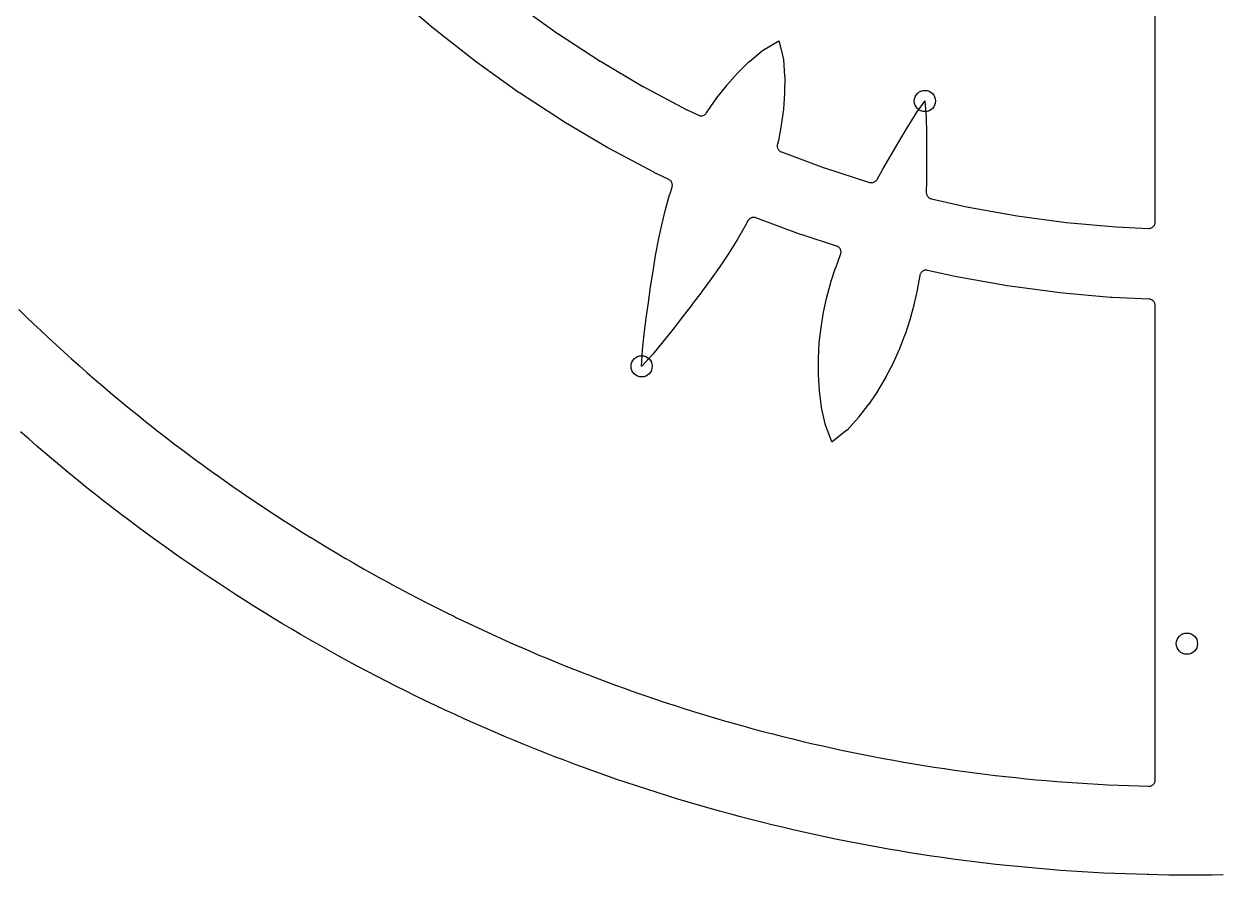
# Model space of a CAD drawing. Header units: millimetres. Extents: x -68 to 68, y -68 to 68.
# Drawn here: x -45.18 to 0.99, y -68.4 to -35.45 of the extents above; entities that cross this region are included whole.
import ezdxf

# ---------------------------------------------------------------- set-up
doc = ezdxf.new("R2010")
doc.units = ezdxf.units.MM
for name, color, linetype in [('CUT_INNER', 6, 'Continuous'), ('CUT_OUTER', 1, 'Continuous'), ('ENGRAVE', 7, 'Continuous')]:
    doc.layers.add(name, color=color, linetype=linetype)

msp = doc.modelspace()

# ---------------------------------------------------------------- linework, layer by layer
at = {"layer": 'CUT_INNER'}
for points in [[(-26.0355, -34.7302), (-24.4785, -35.8446), (-24.4693, -35.8509), (-22.8644, -36.8952), (-22.8549, -36.901), (-21.2053, -37.8731), (-21.1956, -37.8785), (-19.5044, -38.7764), (-19.4945, -38.7814), (-19.0609, -38.9875), (-19.0385, -38.9969), (-19.0152, -39.004), (-18.9914, -39.0088), (-18.9672, -39.0113), (-18.9429, -39.0115), (-18.9186, -39.0093), (-18.8947, -39.0047), (-18.8714, -38.9978), (-18.8488, -38.9887), (-18.8273, -38.9774), (-18.8069, -38.9641), (-18.7879, -38.9489), (-18.7705, -38.9319), (-18.7548, -38.9133), (-18.741, -38.8933), (-18.6935, -38.8165), (-18.6896, -38.8106), (-18.3451, -38.318), (-18.3408, -38.3122), (-17.9634, -37.8336), (-17.9586, -37.8279), (-17.546, -37.3644), (-17.5404, -37.3586), (-17.0887, -36.9125), (-17.0816, -36.906), (-16.5799, -36.4819), (-16.5758, -36.4787), (-16.5714, -36.4759), (-15.9443, -36.1048), (-15.9392, -36.1021), (-15.9376, -36.1077), (-15.7659, -36.8158), (-15.7649, -36.8209), (-15.7643, -36.8261), (-15.7182, -37.4814), (-15.7178, -37.4911), (-15.7223, -38.1259), (-15.7226, -38.1339), (-15.7668, -38.7529), (-15.7676, -38.7603), (-15.8472, -39.3646), (-15.8483, -39.3717), (-15.9609, -39.9622), (-15.9624, -39.9691), (-15.9983, -40.1128), (-16.003, -40.1367), (-16.0054, -40.1609), (-16.0054, -40.1852), (-16.0031, -40.2094), (-15.9984, -40.2333), (-15.9914, -40.2566), (-15.9822, -40.2791), (-15.9709, -40.3006), (-15.9575, -40.321), (-15.9422, -40.3399), (-15.9251, -40.3572), (-15.9064, -40.3728), (-15.8863, -40.3865), (-15.865, -40.3982), (-15.8426, -40.4077), (-14.1852, -41.0221), (-14.1747, -41.0257), (-12.4327, -41.5849), (-12.4091, -41.5912), (-12.385, -41.5952), (-12.3607, -41.5969), (-12.3363, -41.5961), (-12.3121, -41.593), (-12.2883, -41.5875), (-12.2652, -41.5797), (-12.2429, -41.5697), (-12.2217, -41.5576), (-12.2018, -41.5435), (-12.1834, -41.5275), (-12.1666, -41.5097), (-12.1516, -41.4905), (-12.1386, -41.4698), (-11.9151, -41.074), (-11.9144, -41.0728), (-11.6066, -40.5419), (-11.2928, -40.0108), (-10.9747, -39.4809), (-10.974, -39.4798), (-10.6517, -38.9555), (-10.6476, -38.9493), (-10.2904, -38.4396), (-10.2873, -38.4355), (-10.2865, -38.4411), (-10.2376, -39.0611), (-10.2372, -39.0686), (-10.2257, -39.6838), (-10.2257, -39.6852), (-10.2206, -40.3015), (-10.2199, -40.918), (-10.2242, -41.5337), (-10.2243, -41.5351), (-10.2323, -41.9726), (-10.2316, -41.997), (-10.2285, -42.0212), (-10.223, -42.045), (-10.2152, -42.0681), (-10.2053, -42.0904), (-10.1932, -42.1116), (-10.179, -42.1315), (-10.1631, -42.15), (-10.1453, -42.1668), (-10.1261, -42.1817), (-10.1055, -42.1948), (-10.0837, -42.2058), (-10.0609, -42.2145), (-10.0374, -42.2211), (-8.615, -42.5419), (-8.6042, -42.5441), (-6.7195, -42.8822), (-6.7085, -42.8839), (-4.8107, -43.138), (-4.7997, -43.1393), (-2.8924, -43.309), (-2.8814, -43.3097), (-1.6291, -43.3653), (-1.6039, -43.3652), (-1.5788, -43.3625), (-1.5541, -43.3573), (-1.5301, -43.3496), (-1.5069, -43.3395), (-1.4849, -43.3272), (-1.4643, -43.3127), (-1.4452, -43.2962), (-1.4279, -43.2779), (-1.4125, -43.2579), (-1.3992, -43.2365), (-1.3881, -43.2138), (-1.3794, -43.1901), (-1.3731, -43.1657), (-1.3693, -43.1408), (-1.368, -43.1156), (-1.368, -29.5317)], [(-45.3799, -46.5087), (-45.0948, -46.7852), (-45.0937, -46.7863), (-44.8069, -47.061), (-44.8058, -47.0621), (-44.5173, -47.3351), (-44.5162, -47.3361), (-44.226, -47.6074), (-44.2249, -47.6084), (-43.9331, -47.8778), (-43.9319, -47.8789), (-43.6385, -48.1465), (-43.6373, -48.1475), (-43.3422, -48.4133), (-43.3411, -48.4144), (-43.0444, -48.6784), (-43.0432, -48.6794), (-42.7449, -48.9416), (-42.7437, -48.9426), (-42.4438, -49.2029), (-42.4426, -49.2039), (-42.141, -49.4624), (-42.1399, -49.4634), (-41.8368, -49.7201), (-41.8356, -49.7211), (-41.5309, -49.9758), (-41.5297, -49.9768), (-41.2235, -50.2297), (-41.2223, -50.2307), (-40.9145, -50.4817), (-40.9133, -50.4827), (-40.604, -50.7318), (-40.6028, -50.7328), (-40.2919, -50.98), (-40.2907, -50.981), (-39.9784, -51.2263), (-39.9771, -51.2272), (-39.6633, -51.4706), (-39.6621, -51.4716), (-39.3467, -51.713), (-39.3455, -51.7139), (-39.0287, -51.9535), (-39.0274, -51.9544), (-38.7092, -52.192), (-38.7079, -52.1929), (-38.3882, -52.4285), (-38.3869, -52.4294), (-38.0658, -52.6631), (-38.0645, -52.664), (-37.7419, -52.8956), (-37.7407, -52.8965), (-37.4166, -53.1262), (-37.4154, -53.1271), (-37.09, -53.3548), (-37.0887, -53.3557), (-36.7619, -53.5814), (-36.7606, -53.5822), (-36.4324, -53.8059), (-36.4312, -53.8068), (-36.1016, -54.0285), (-36.1003, -54.0293), (-35.7694, -54.249), (-35.7681, -54.2498), (-35.4359, -54.4674), (-35.4346, -54.4683), (-35.101, -54.6838), (-35.0997, -54.6847), (-34.7648, -54.8982), (-34.7635, -54.899), (-34.4273, -55.1105), (-34.426, -55.1113), (-34.0885, -55.3207), (-34.0872, -55.3215), (-33.7484, -55.5288), (-33.7471, -55.5296), (-33.4071, -55.7348), (-33.4057, -55.7356), (-33.0644, -55.9387), (-33.0631, -55.9395), (-32.7206, -56.1406), (-32.7193, -56.1413), (-32.3755, -56.3403), (-32.3742, -56.341), (-32.0292, -56.5379), (-32.0279, -56.5386), (-31.6817, -56.7333), (-31.6803, -56.7341), (-31.333, -56.9267), (-31.3316, -56.9274), (-30.9831, -57.1178), (-30.9817, -57.1186), (-30.632, -57.3069), (-30.6307, -57.3076), (-30.2798, -57.4938), (-30.2785, -57.4945), (-29.9265, -57.6785), (-29.9251, -57.6792), (-29.572, -57.861), (-29.5706, -57.8617), (-29.2164, -58.0414), (-29.2151, -58.0421), (-28.8597, -58.2195), (-28.8584, -58.2202), (-28.502, -58.3955), (-28.5006, -58.3962), (-28.1431, -58.5693), (-28.1417, -58.57), (-27.7832, -58.7409), (-27.7818, -58.7416), (-27.4223, -58.9103), (-27.4209, -58.9109), (-27.0603, -59.0774), (-27.0589, -59.0781), (-26.6973, -59.2423), (-26.6959, -59.243), (-26.3333, -59.405), (-26.3319, -59.4057), (-25.9683, -59.5655), (-25.9669, -59.5661), (-25.6023, -59.7237), (-25.6009, -59.7243), (-25.2354, -59.8797), (-25.234, -59.8803), (-24.8675, -60.0334), (-24.8661, -60.034), (-24.4987, -60.1849), (-24.4972, -60.1854), (-24.1289, -60.334), (-24.1275, -60.3346), (-23.7582, -60.481), (-23.7568, -60.4815), (-23.3867, -60.6256), (-23.3853, -60.6261), (-23.0143, -60.768), (-23.0128, -60.7685), (-22.641, -60.908), (-22.6395, -60.9086), (-22.2668, -61.0458), (-22.2654, -61.0463), (-21.8918, -61.1813), (-21.8904, -61.1818), (-21.516, -61.3144), (-21.5146, -61.315), (-21.1394, -61.4453), (-21.1379, -61.4458), (-20.762, -61.5739), (-20.7605, -61.5744), (-20.3838, -61.7001), (-20.3823, -61.7006), (-20.0048, -61.824), (-20.0033, -61.8245), (-19.6251, -61.9456), (-19.6236, -61.9461), (-19.2446, -62.0648), (-19.2432, -62.0653), (-18.8634, -62.1818), (-18.862, -62.1822), (-18.4815, -62.2963), (-18.4801, -62.2968), (-18.0989, -62.4086), (-18.0975, -62.409), (-17.7157, -62.5184), (-17.7142, -62.5189), (-17.3317, -62.626), (-17.3303, -62.6264), (-16.9471, -62.7311), (-16.9457, -62.7315), (-16.5619, -62.8339), (-16.5604, -62.8343), (-16.1761, -62.9344), (-16.1746, -62.9348), (-15.7896, -63.0324), (-15.7881, -63.0328), (-15.4025, -63.1281), (-15.401, -63.1285), (-15.0149, -63.2215), (-15.0134, -63.2218), (-14.6267, -63.3124), (-14.6252, -63.3127), (-14.2379, -63.401), (-14.2364, -63.4013), (-13.8487, -63.4871), (-13.8472, -63.4874), (-13.4588, -63.5709), (-13.4573, -63.5712), (-13.0685, -63.6523), (-13.067, -63.6526), (-12.6777, -63.7313), (-12.6762, -63.7316), (-12.2864, -63.8079), (-12.2849, -63.8082), (-11.8947, -63.8821), (-11.8932, -63.8823), (-11.5025, -63.9538), (-11.501, -63.9541), (-11.1099, -64.0232), (-11.1083, -64.0235), (-10.7168, -64.0902), (-10.7153, -64.0904), (-10.3234, -64.1547), (-10.3218, -64.155), (-9.9295, -64.2169), (-9.928, -64.2171), (-9.5353, -64.2766), (-9.5338, -64.2768), (-9.1407, -64.3339), (-9.1392, -64.3341), (-8.7458, -64.3887), (-8.7443, -64.389), (-8.3506, -64.4412), (-8.349, -64.4414), (-7.955, -64.4912), (-7.9535, -64.4914), (-7.5591, -64.5388), (-7.5576, -64.539), (-7.163, -64.584), (-7.1615, -64.5842), (-6.7666, -64.6267), (-6.7651, -64.6269), (-6.3699, -64.667), (-6.3684, -64.6672), (-5.973, -64.7049), (-5.9715, -64.705), (-5.5759, -64.7403), (-5.5743, -64.7405), (-5.1785, -64.7733), (-5.177, -64.7734), (-4.781, -64.8039), (-4.7795, -64.804), (-4.3833, -64.832), (-4.3817, -64.8321), (-3.9854, -64.8577), (-3.9839, -64.8578), (-3.5874, -64.8809), (-3.5858, -64.881), (-3.1892, -64.9017), (-3.1877, -64.9018), (-2.7909, -64.92), (-2.7894, -64.9201), (-2.3925, -64.9359), (-2.391, -64.936), (-1.994, -64.9494), (-1.9925, -64.9494), (-1.6249, -64.9596), (-1.5999, -64.959), (-1.5752, -64.956), (-1.5508, -64.9505), (-1.5271, -64.9426), (-1.5044, -64.9324), (-1.4827, -64.9199), (-1.4624, -64.9054), (-1.4437, -64.8889), (-1.4267, -64.8706), (-1.4116, -64.8507), (-1.3985, -64.8294), (-1.3877, -64.807), (-1.3791, -64.7835), (-1.373, -64.7593), (-1.3692, -64.7346), (-1.368, -64.7097), (-1.368, -46.3548), (-1.3691, -46.3309), (-1.3725, -46.3073), (-1.3782, -46.2842), (-1.386, -46.2616), (-1.3959, -46.24), (-1.4079, -46.2193), (-1.4217, -46.1999), (-1.4373, -46.1819), (-1.4546, -46.1655), (-1.4734, -46.1508), (-1.4935, -46.138), (-1.5147, -46.1271), (-1.5369, -46.1183), (-1.5597, -46.1116), (-1.5832, -46.1072), (-1.6069, -46.105), (-3.0372, -46.0415), (-3.04, -46.0413), (-3.0978, -46.0375), (-3.1005, -46.0373), (-5.0765, -45.8614), (-5.0793, -45.8612), (-5.1369, -45.8548), (-5.1396, -45.8544), (-7.1059, -45.5911), (-7.1086, -45.5907), (-7.1658, -45.5818), (-7.1686, -45.5813), (-9.1212, -45.231), (-9.1239, -45.2305), (-9.1807, -45.219), (-9.1834, -45.2184), (-10.1861, -44.9923), (-10.211, -44.988), (-10.2361, -44.9862), (-10.2613, -44.987), (-10.2864, -44.9903), (-10.3109, -44.9961), (-10.3348, -45.0043), (-10.3576, -45.015), (-10.3793, -45.0278), (-10.3996, -45.0428), (-10.4183, -45.0598), (-10.4352, -45.0785), (-10.4501, -45.0989), (-10.4628, -45.1207), (-10.4734, -45.1436), (-10.4815, -45.1675), (-10.4872, -45.1921), (-10.5868, -45.7483), (-10.5879, -45.7535), (-10.7163, -46.3292), (-10.7177, -46.3348), (-10.8722, -46.903), (-10.8739, -46.9089), (-11.0564, -47.4691), (-11.0585, -47.4753), (-11.2706, -48.0271), (-11.2732, -48.0333), (-11.5165, -48.5764), (-11.5195, -48.5827), (-11.7956, -49.1168), (-11.7991, -49.123), (-12.1097, -49.6475), (-12.1137, -49.6538), (-12.4611, -50.168), (-12.4658, -50.1745), (-12.8543, -50.6766), (-12.8606, -50.684), (-13.3015, -51.1709), (-13.3052, -51.1746), (-13.3092, -51.178), (-13.8815, -51.629), (-13.8862, -51.6323), (-13.8885, -51.627), (-14.1526, -50.948), (-14.1543, -50.9431), (-14.1556, -50.938), (-14.2883, -50.2946), (-14.2899, -50.2851), (-14.3697, -49.6553), (-14.3705, -49.6473), (-14.4088, -49.0279), (-14.4091, -49.0205), (-14.4104, -48.4109), (-14.4102, -48.4037), (-14.3769, -47.8035), (-14.3764, -47.7965), (-14.3103, -47.2051), (-14.3093, -47.1984), (-14.2119, -46.6153), (-14.2107, -46.6089), (-14.0834, -46.0337), (-14.082, -46.0277), (-13.9266, -45.4597), (-13.925, -45.4542), (-13.7433, -44.893), (-13.7416, -44.888), (-13.5508, -44.3738), (-13.5433, -44.3497), (-13.5382, -44.325), (-13.5356, -44.2999), (-13.5355, -44.2747), (-13.538, -44.2496), (-13.543, -44.2248), (-13.5505, -44.2007), (-13.5604, -44.1775), (-13.5725, -44.1554), (-13.5869, -44.1347), (-13.6032, -44.1154), (-13.6214, -44.098), (-13.6413, -44.0824), (-13.6626, -44.069), (-13.6852, -44.0577), (-13.7088, -44.0488), (-15.0438, -43.6203), (-15.0465, -43.6194), (-15.1012, -43.6005), (-15.1038, -43.5995), (-16.8335, -42.9583), (-16.8564, -42.9511), (-16.8798, -42.9461), (-16.9036, -42.9433), (-16.9275, -42.9429), (-16.9514, -42.9447), (-16.975, -42.9488), (-16.9981, -42.9551), (-17.0204, -42.9636), (-17.0419, -42.9743), (-17.0623, -42.9869), (-17.0813, -43.0014), (-17.0989, -43.0177), (-17.1148, -43.0356), (-17.129, -43.0549), (-17.1412, -43.0755), (-17.2555, -43.2906), (-17.2578, -43.2947), (-17.5567, -43.8093), (-17.5589, -43.8129), (-17.8767, -44.3202), (-17.8786, -44.3232), (-18.2129, -44.8242), (-18.2146, -44.8267), (-18.5629, -45.3224), (-18.5643, -45.3243), (-18.9242, -45.8158), (-18.9253, -45.8173), (-19.2942, -46.3054), (-19.2951, -46.3066), (-19.6705, -46.7919), (-20.0521, -47.2766), (-20.4377, -47.7596), (-20.4385, -47.7607), (-20.8276, -48.2375), (-20.8325, -48.2431), (-21.2538, -48.7006), (-21.2579, -48.7045), (-21.2578, -48.6993), (-21.224, -48.0779), (-21.2234, -48.0704), (-21.1532, -47.4591), (-21.153, -47.4578), (-21.0762, -46.8462), (-20.9951, -46.235), (-20.9091, -45.6254), (-20.9089, -45.624), (-20.8165, -45.0191), (-20.8162, -45.0173), (-20.7151, -44.4166), (-20.7147, -44.4142), (-20.6025, -43.8189), (-20.6019, -43.8159), (-20.4762, -43.2269), (-20.4754, -43.2234), (-20.3337, -42.6418), (-20.3326, -42.6378), (-20.1725, -42.0646), (-20.1711, -42.06), (-20.079, -41.7729), (-20.0728, -41.7498), (-20.0689, -41.7262), (-20.0672, -41.7023), (-20.0678, -41.6784), (-20.0706, -41.6546), (-20.0758, -41.6312), (-20.0832, -41.6084), (-20.0927, -41.5864), (-20.1042, -41.5655), (-20.1178, -41.5457), (-20.1331, -41.5273), (-20.1502, -41.5105), (-20.1687, -41.4954), (-20.1887, -41.4821), (-20.2098, -41.4708), (-20.7003, -41.2376), (-20.7028, -41.2364), (-20.7545, -41.2104), (-20.757, -41.2091), (-22.5091, -40.2788), (-22.5116, -40.2775), (-22.5621, -40.2492), (-22.5645, -40.2478), (-24.2737, -39.2407), (-24.276, -39.2393), (-24.3253, -39.2088), (-24.3276, -39.2073), (-25.9904, -38.1253), (-25.9927, -38.1238), (-26.0406, -38.0911), (-26.0428, -38.0896), (-27.656, -36.9349), (-27.6582, -36.9333), (-27.7046, -36.8985), (-27.7068, -36.8969), (-29.2671, -35.6718), (-29.2693, -35.6701), (-29.3141, -35.6333), (-29.3162, -35.6315), (-30.8207, -34.3385)]]:
    msp.add_lwpolyline(points, dxfattribs=at)
at = {"layer": 'CUT_OUTER'}
msp.add_lwpolyline([(1.259, -68.3884), (0.8394, -68.3948), (0.4197, -68.3987), (0, -68.4), (-0.4197, -68.3987), (-0.8394, -68.3948), (-1.259, -68.3884), (-1.6297, -68.3804), (-1.6779, -68.3794), (-2.0974, -68.3678), (-2.5169, -68.3537), (-2.9362, -68.3369), (-3.3555, -68.3176), (-3.7746, -68.2958), (-4.1936, -68.2713), (-4.6124, -68.2443), (-5.0311, -68.2147), (-5.4495, -68.1826), (-5.8678, -68.1478), (-6.2858, -68.1106), (-6.7036, -68.0707), (-7.1212, -68.0283), (-7.5384, -67.9833), (-7.9554, -67.9358), (-8.3721, -67.8857), (-8.7885, -67.833), (-9.2046, -67.7778), (-9.6203, -67.7201), (-10.0356, -67.6598), (-10.4506, -67.5969), (-10.8651, -67.5315), (-11.2793, -67.4636), (-11.693, -67.3931), (-12.1063, -67.3201), (-12.5192, -67.2446), (-12.9315, -67.1665), (-13.3434, -67.0859), (-13.7548, -67.0027), (-14.1657, -66.9171), (-14.576, -66.8289), (-14.9858, -66.7382), (-15.395, -66.645), (-15.8036, -66.5493), (-16.2117, -66.451), (-16.6191, -66.3503), (-17.0259, -66.2471), (-17.4321, -66.1414), (-17.8376, -66.0332), (-18.2424, -65.9225), (-18.6466, -65.8093), (-19.05, -65.6937), (-19.4527, -65.5755), (-19.8547, -65.4549), (-20.256, -65.3319), (-20.6565, -65.2064), (-21.0562, -65.0784), (-21.4551, -64.948), (-21.8532, -64.8151), (-22.2505, -64.6798), (-22.6469, -64.542), (-23.0425, -64.4019), (-23.4373, -64.2593), (-23.8311, -64.1143), (-24.2241, -63.9668), (-24.6161, -63.817), (-25.0072, -63.6647), (-25.3974, -63.5101), (-25.7866, -63.3531), (-26.1748, -63.1937), (-26.5621, -63.0319), (-26.9484, -62.8677), (-27.3336, -62.7012), (-27.7178, -62.5323), (-28.101, -62.361), (-28.4831, -62.1874), (-28.8641, -62.0115), (-29.2441, -61.8332), (-29.6229, -61.6526), (-30.0007, -61.4697), (-30.3773, -61.2844), (-30.7527, -61.0969), (-31.127, -60.907), (-31.5002, -60.7149), (-31.8721, -60.5205), (-32.2429, -60.3238), (-32.6124, -60.1248), (-32.9807, -59.9236), (-33.3478, -59.7201), (-33.7136, -59.5143), (-34.0781, -59.3063), (-34.4414, -59.0961), (-34.8033, -58.8837), (-35.164, -58.669), (-35.5233, -58.4522), (-35.8813, -58.2331), (-36.2379, -58.0118), (-36.5932, -57.7884), (-36.9471, -57.5628), (-37.2996, -57.335), (-37.6507, -57.105), (-38.0004, -56.8729), (-38.3486, -56.6387), (-38.6954, -56.4023), (-39.0408, -56.1638), (-39.3847, -55.9232), (-39.7271, -55.6805), (-40.068, -55.4357), (-40.4073, -55.1888), (-40.7452, -54.9398), (-41.0816, -54.6888), (-41.4163, -54.4357), (-41.7496, -54.1806), (-42.0812, -53.9234), (-42.4113, -53.6641), (-42.7398, -53.4029), (-43.0667, -53.1397), (-43.3919, -52.8744), (-43.7155, -52.6072), (-44.0375, -52.3379), (-44.3578, -52.0667), (-44.6764, -51.7936), (-44.9934, -51.5185), (-45.3087, -51.2414)], dxfattribs=at)
at = {"layer": 'ENGRAVE'}
for centre in [(-10.287, -38.4347), (-21.2581, -48.7053), (-0.1392, -59.4405)]:
    msp.add_circle(centre, 0.4104, dxfattribs=at)

doc.saveas('drawing.dxf')
